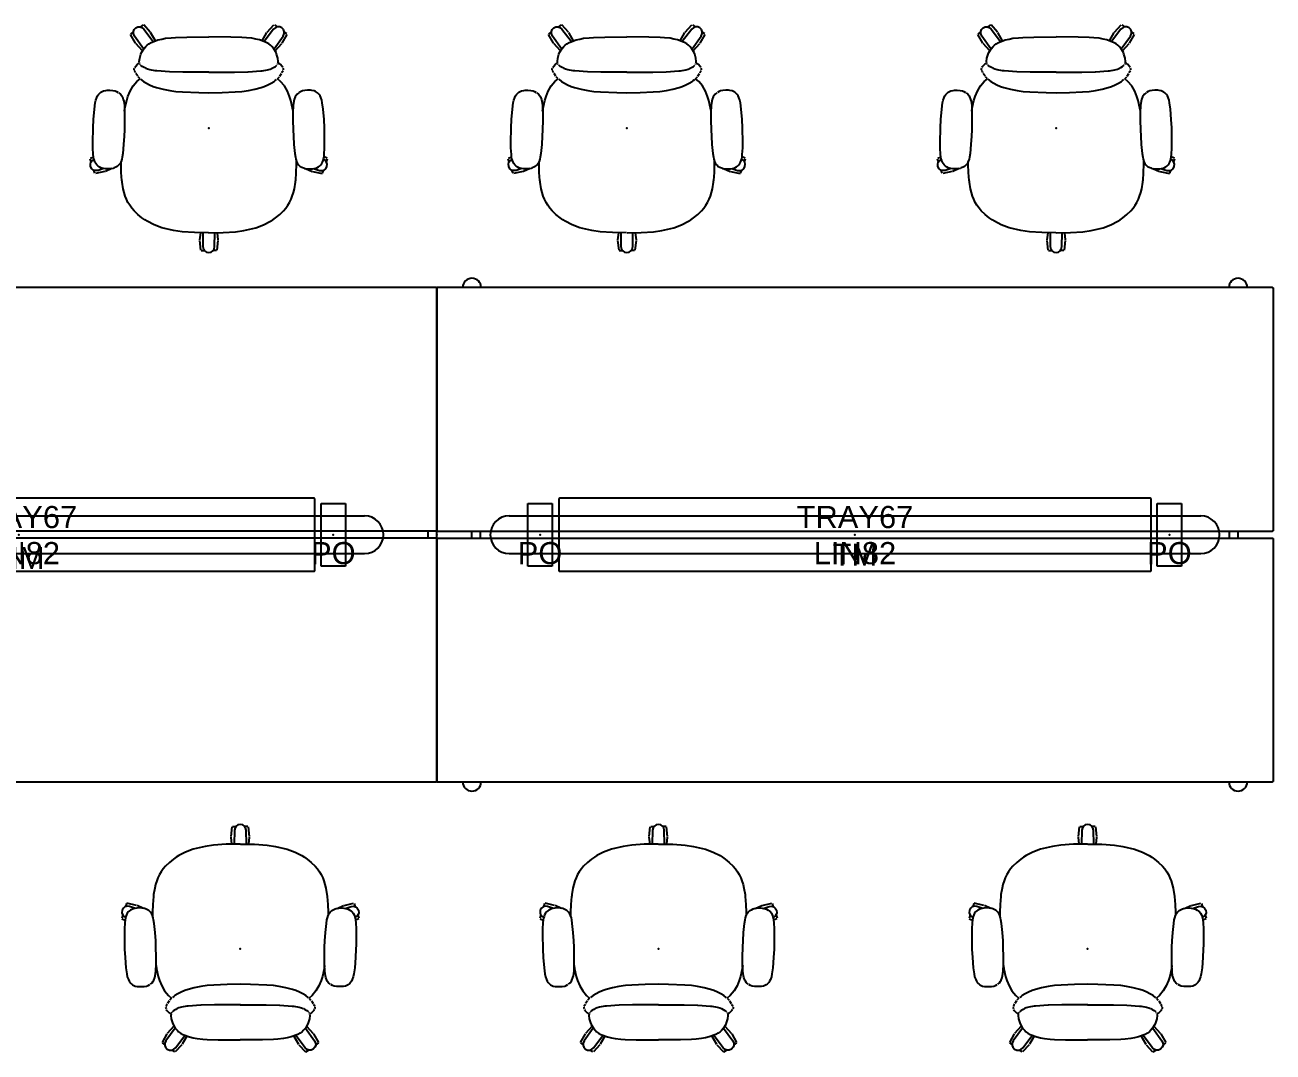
# Model space of a CAD drawing. Header units: inches. Extents: x 0 to 327, y 7 to 302.
# Drawn here: x 163.7 to 304.8, y 7.3 to 123.4 of the extents above; entities that cross this region are included whole.
import ezdxf
from ezdxf.enums import TextEntityAlignment as Align

# ---------------------------------------------------------------- set-up
doc = ezdxf.new("R2010")
doc.units = ezdxf.units.IN
doc.header["$MEASUREMENT"] = 0
for name, color, linetype in [('A-FURN-P-SEAT', 2, 'Continuous'), ('A-FURN-P-SEAT-PROD_NO-T', 2, 'Continuous'), ('AFUFU-2D-TB', 2, 'Continuous'), ('AFUFU-2D-TB-TX', 2, 'Continuous'), ('AFUFU-2D-TR', 7, 'Continuous'), ('AFUFU-2D-TR-TX', 7, 'Continuous'), ('AFUSL-2D', 4, 'Continuous'), ('AFUSL-2D-TX', 4, 'Continuous')]:
    doc.layers.add(name, color=color, linetype=linetype)
doc.styles.get("Standard").update_dxf_attribs({"font": 'arial.ttf'})

# ---------------------------------------------------------------- blocks, each defined once
blk = doc.blocks.new('P_MLINSYTMM')
at = {"layer": 'AFUFU-2D-TB'}
for p, q in [((0.04, 27.95), (0, 27.91)), ((0, 27.91), (0, -27.91)), ((94.45, 27.95), (0.04, 27.95)), ((94.49, 27.91), (94.45, 27.95)), ((94.49, -27.91), (94.49, 27.91)), ((94.49, 0.39), (0, 0.39)), ((0.98, -0.39), (0.98, 0.39)), ((93.5, -0.39), (93.5, 0.39)), ((94.49, -0.39), (0, -0.39)), ((0, -27.91), (0.04, -27.95)), ((0.04, -27.95), (94.45, -27.95)), ((94.45, -27.95), (94.49, -27.91))]:
    blk.add_line(p, q, dxfattribs=at)
for p in [(0, 0), (47.24, 0), (94.49, 0)]:
    blk.add_point(p, dxfattribs=at)
at = {"layer": 'AFUFU-2D-TB-TX', "flags": 1}
for tag in ['CAPPN', 'CAPMG', 'CAPMC', 'CAPQT', 'CAPDH', 'CAPGC']:
    blk.add_attdef(tag, (0, 0), '', height=0.001, dxfattribs=at)
at = {"layer": 'AFUFU-2D-TB-TX'}
blk.add_attdef('CAPTG', text='', height=2.5, dxfattribs=at).set_placement((47.24, -1.39), align=Align.TOP_CENTER)
blk = doc.blocks.new('P_MLINSYTTM')
at = {"layer": 'AFUFU-2D-TB'}
for p, q in [((-47.2, 27.95), (-47.24, 27.91)), ((-47.24, 27.91), (-47.24, 0.43)), ((47.2, 27.95), (-47.2, 27.95)), ((47.2, 27.95), (47.24, 27.91)), ((47.24, 27.91), (47.24, 0.43)), ((-47.24, 0.43), (-47.2, 0.39)), ((-47.2, 0.39), (47.2, 0.39)), ((-43.31, -0.39), (-43.31, 0.39)), ((-42.32, -0.39), (-42.32, 0.39)), ((42.32, -0.39), (42.32, 0.39)), ((43.31, -0.39), (43.31, 0.39)), ((47.24, 0.43), (47.2, 0.39)), ((-47.2, -0.39), (-47.24, -0.43)), ((-47.24, -0.43), (-47.24, -27.91)), ((-47.2, -0.39), (47.2, -0.39)), ((47.2, -0.39), (47.24, -0.43)), ((47.24, -0.43), (47.24, -27.91)), ((-47.24, -27.91), (-47.2, -27.95)), ((-47.2, -27.95), (47.2, -27.95)), ((47.24, -27.91), (47.2, -27.95))]:
    blk.add_line(p, q, dxfattribs=at)
for centre, start, end in [((-43.29, 27.95), 0, 180), ((43.29, 27.95), 0, 180), ((-43.29, -27.95), 180, 0), ((43.29, -27.95), 180, 0)]:
    blk.add_arc(centre, 1.04, start, end, dxfattribs=at)
blk.add_point((0, 0), dxfattribs=at)
at = {"layer": 'AFUFU-2D-TB-TX', "flags": 1}
for tag in ['CAPPN', 'CAPMG', 'CAPMC', 'CAPQT', 'CAPDH', 'CAPGC']:
    blk.add_attdef(tag, (0, 0), '', height=0.001, dxfattribs=at)
at = {"layer": 'AFUFU-2D-TB-TX'}
blk.add_attdef('CAPTG', text='', height=2.5, dxfattribs=at).set_placement((0, -1), align=Align.TOP_CENTER)
blk = doc.blocks.new('P_MLINSYTTR67')
at = {"layer": 'AFUFU-2D-TR'}
for p, q in [((-33.46, 4.02), (-33.46, -4.02)), ((33.35, 4.13), (-33.35, 4.13)), ((33.46, -4.02), (33.46, 4.02)), ((-33.35, -4.13), (33.35, -4.13))]:
    blk.add_line(p, q, dxfattribs=at)
for centre, start, end in [((-33.35, 4.02), 90, 180), ((33.35, 4.02), 0, 90), ((-33.35, -4.02), 180, 270), ((33.35, -4.02), 270, 0)]:
    blk.add_arc(centre, 0.118, start, end, dxfattribs=at)
blk.add_point((0, 0), dxfattribs=at)
at = {"layer": 'AFUFU-2D-TR-TX'}
blk.add_attdef('CAPTG', text='', height=2.5, dxfattribs=at).set_placement((0, 0), align=Align.BOTTOM_CENTER)
at = {"layer": 'AFUFU-2D-TR-TX', "flags": 1}
for tag in ['CAPPN', 'CAPMG', 'CAPMC', 'CAPQT', 'CAPDH', 'CAPGC']:
    blk.add_attdef(tag, (0, 0), '', height=0.001, dxfattribs=at)
blk = doc.blocks.new('P_MLINSYPO')
at = {"layer": 'AFUSL-2D'}
for p, q in [((-1.38, 3.54), (1.38, 3.54)), ((-1.38, -3.54), (-1.38, 3.54)), ((1.38, 3.54), (1.38, -3.54)), ((1.38, -3.54), (-1.38, -3.54))]:
    blk.add_line(p, q, dxfattribs=at)
blk.add_point((0, 0), dxfattribs=at)
at = {"layer": 'AFUSL-2D-TX', "flags": 1}
for tag in ['CAPPN', 'CAPMG', 'CAPMC', 'CAPQT', 'CAPDH', 'CAPGC']:
    blk.add_attdef(tag, (0, 0), '', height=0.001, dxfattribs=at)
at = {"layer": 'AFUSL-2D-TX'}
blk.add_attdef('CAPTG', text='', height=2.5, dxfattribs=at).set_placement((0, -0.83), align=Align.TOP_CENTER)
blk = doc.blocks.new('P_MLINSYML82')
at = {"layer": 'AFUSL-2D'}
for p, q in [((-39.07, 2.14), (39.07, 2.14)), ((-39.07, -2.14), (39.07, -2.14))]:
    blk.add_line(p, q, dxfattribs=at)
for centre, start, end in [((-39.07, 0), 90, 270), ((39.07, 0), 270, 90)]:
    blk.add_arc(centre, 2.14, start, end, dxfattribs=at)
blk.add_point((0, 0), dxfattribs=at)
at = {"layer": 'AFUSL-2D-TX', "flags": 1}
for tag in ['CAPPN', 'CAPMG', 'CAPMC', 'CAPQT', 'CAPDH', 'CAPGC']:
    blk.add_attdef(tag, (0, 0), '', height=0.001, dxfattribs=at)
at = {"layer": 'AFUSL-2D-TX'}
blk.add_attdef('CAPTG', text='', height=2.5, dxfattribs=at).set_placement((0, -0.83), align=Align.TOP_CENTER)
blk = doc.blocks.new('P_NU3GN524PWF')
at = {"layer": 'A-FURN-P-SEAT'}
for p, q in [((-3.17, 12.77), (-3.49, 12.65)), ((-2.86, 12.83), (-3.17, 12.77)), ((-2.16, 12.93), (-2.86, 12.83)), ((-1, 13.02), (-2.16, 12.93)), ((-0.06, 13.07), (-1, 13.02)), ((0.44, 13.08), (-0.06, 13.07)), ((1.11, 13.09), (0.44, 13.08)), ((1.48, 13.09), (1.11, 13.09)), ((2.21, 13.09), (1.48, 13.09)), ((2.95, 13.05), (2.21, 13.09)), ((3.21, 13.02), (2.95, 13.05)), ((3.46, 12.98), (3.21, 13.02)), ((3.38, 13.38), (3.22, 13.02)), ((3.8, 13.29), (3.44, 13.4)), ((3.63, 12.93), (3.46, 12.98)), ((3.66, 13.19), (3.52, 12.96)), ((3.83, 12.86), (3.63, 12.93)), ((3.85, 13.32), (3.66, 13.19)), ((4, 12.77), (3.83, 12.86)), ((4.07, 13.38), (3.85, 13.32)), ((4.15, 12.66), (4, 12.77)), ((4.34, 13.35), (4.07, 13.38)), ((4.58, 13.21), (4.34, 13.35)), ((4.72, 13.03), (4.58, 13.21)), ((4.79, 12.8), (4.72, 13.03)), ((5.09, 12.86), (4.74, 12.98)), ((4.76, 12.52), (4.79, 12.8)), ((4.9, 11.73), (5.13, 12.81)), ((-4.27, 11.65), (-4.29, 11.5)), ((-4.29, 11.5), (-4.29, 11.17)), ((-4.22, 11.89), (-4.27, 11.65)), ((-4.17, 12.04), (-4.22, 11.89)), ((-4.09, 12.19), (-4.17, 12.04)), ((-4.02, 12.27), (-4.09, 12.19)), ((-3.95, 12.36), (-4.02, 12.27)), ((-3.81, 12.47), (-3.95, 12.36)), ((-3.67, 12.57), (-3.81, 12.47)), ((-3.49, 12.65), (-3.67, 12.57)), ((4.28, 12.51), (4.15, 12.66)), ((4.37, 12.39), (4.28, 12.51)), ((4.47, 12.2), (4.37, 12.39)), ((4.55, 11.93), (4.47, 12.2)), ((4.58, 11.71), (4.55, 11.93)), ((4.56, 11.85), (4.76, 12.52)), ((4.56, 10.94), (4.88, 11.67)), ((4.6, 11.5), (4.58, 11.71)), ((4.6, 11.22), (4.6, 11.5)), ((-4.29, 11.17), (-4.27, 10.86)), ((-4.27, 10.86), (-4.22, 10.59)), ((-4.22, 10.59), (-4.15, 10.42)), ((-4.15, 10.42), (-4.06, 10.23)), ((-4.01, 10.16), (-3.86, 9.97)), ((-3.86, 9.97), (-3.67, 9.83)), ((3.5, 9.84), (3.74, 9.92)), ((3.75, 9.92), (3.98, 10.03)), ((4.11, 9.92), (3.76, 9.92)), ((3.97, 9.92), (4, 10.05)), ((3.98, 10.03), (4.14, 10.15)), ((5.01, 9.89), (4.11, 9.92)), ((4.14, 10.15), (4.22, 10.23)), ((4.22, 10.23), (4.31, 10.34)), ((4.31, 10.34), (4.41, 10.5)), ((4.41, 10.5), (4.49, 10.71)), ((4.49, 10.71), (4.53, 10.82)), ((4.53, 10.82), (4.59, 11.08)), ((4.59, 11.08), (4.6, 11.22)), ((5.89, 9.82), (5.01, 9.89)), ((-10.93, 8.52), (-11.15, 8.44)), ((-10.7, 8.51), (-10.93, 8.52)), ((-10.66, 8.82), (-10.88, 8.52)), ((-10.43, 8.4), (-10.7, 8.51)), ((-9.64, 8.29), (-10.6, 8.84)), ((-4.78, 8.55), (-5.29, 8.12)), ((-4.2, 8.88), (-4.78, 8.55)), ((-3.61, 9.13), (-4.2, 8.88)), ((-3.67, 9.83), (-3.55, 9.77)), ((-3.14, 9.28), (-3.61, 9.13)), ((-3.55, 9.77), (-3.26, 9.66)), ((-3.26, 9.66), (-3.08, 9.61)), ((-2.29, 9.47), (-3.14, 9.28)), ((-3.08, 9.61), (-2.56, 9.54)), ((-2.56, 9.54), (-1.73, 9.51)), ((-1.92, 9.52), (-2.29, 9.47)), ((-1.73, 9.51), (-0.92, 9.51)), ((-0.92, 9.51), (0.17, 9.53)), ((0.17, 9.53), (0.9, 9.56)), ((0.9, 9.56), (1.82, 9.62)), ((1.82, 9.62), (2.85, 9.73)), ((2.85, 9.73), (3.25, 9.79)), ((3.25, 9.79), (3.5, 9.84)), ((5.99, 9.8), (5.89, 9.82)), ((6.11, 9.79), (5.99, 9.8)), ((6.83, 9.67), (6.11, 9.79)), ((7.25, 9.57), (6.83, 9.67)), ((7.66, 9.44), (7.25, 9.57)), ((8.02, 9.31), (7.66, 9.44)), ((8.38, 9.13), (8.02, 9.31)), ((8.7, 8.94), (8.38, 9.13)), ((9.02, 8.71), (8.7, 8.94)), ((9.33, 8.45), (9.02, 8.71)), ((-11.68, 7.41), (-11.46, 7.71)), ((-10.86, 6.61), (-11.68, 7.35)), ((-11.47, 8.01), (-11.48, 7.78)), ((-11.48, 7.78), (-11.41, 7.56)), ((-11.36, 8.25), (-11.47, 8.01)), ((-11.41, 7.56), (-11.21, 7.33)), ((-11.15, 8.44), (-11.36, 8.25)), ((-11.21, 7.33), (-9.8, 6.27)), ((-8.97, 7.37), (-10.43, 8.4)), ((-8.76, 7.5), (-9.59, 8.25)), ((-9.26, 7.11), (-9.39, 6.98)), ((-9, 7.35), (-9.26, 7.11)), ((-8.58, 7.6), (-9, 7.35)), ((-8.38, 7.67), (-8.58, 7.6)), ((-7.92, 7.81), (-8.38, 7.67)), ((-7.56, 7.85), (-7.92, 7.81)), ((-7.41, 7.83), (-7.56, 7.85)), ((-7.32, 7.94), (-7.39, 7.82)), ((-7.24, 8.05), (-7.32, 7.94)), ((-7.21, 7.75), (-7.3, 7.8)), ((-7, 8.3), (-7.24, 8.05)), ((-6.99, 7.52), (-7.15, 7.7)), ((-6.87, 8.37), (-7, 8.3)), ((-6.86, 7.3), (-6.99, 7.52)), ((-6.78, 7.13), (-6.86, 7.3)), ((-6.7, 8.43), (-6.81, 8.39)), ((-6.7, 6.93), (-6.77, 7.12)), ((-6.6, 8.44), (-6.7, 8.43)), ((-6.4, 8.33), (-6.54, 8.42)), ((-6.27, 8.27), (-6.4, 8.33)), ((-5.9, 8.03), (-6.2, 8.23)), ((-5.6, 7.77), (-5.83, 7.98)), ((-5.29, 8.12), (-5.6, 7.77)), ((-5.39, 7.51), (-5.52, 7.67)), ((-5.3, 7.39), (-5.39, 7.51)), ((-5.09, 7.05), (-5.3, 7.39)), ((9.76, 8.01), (9.33, 8.45)), ((10.13, 7.55), (9.76, 8.01)), ((10.34, 7.24), (10.13, 7.55)), ((10.52, 6.96), (10.34, 7.24)), ((-9.88, 6.04), (-10.81, 6.57)), ((-9.98, 5.74), (-10.09, 5.31)), ((-9.75, 6.39), (-9.98, 5.74)), ((-9.69, 6.5), (-9.75, 6.39)), ((-9.55, 6.77), (-9.69, 6.5)), ((-9.39, 6.98), (-9.55, 6.77)), ((-6.61, 6.65), (-6.7, 6.93)), ((-6.5, 6.05), (-6.61, 6.65)), ((-6.49, 5.88), (-6.5, 6.05)), ((-6.39, 4.45), (-6.49, 5.88)), ((-4.9, 6.68), (-5.09, 7.05)), ((-4.73, 6.26), (-4.9, 6.68)), ((-4.61, 5.9), (-4.73, 6.26)), ((-4.42, 5.2), (-4.61, 5.9)), ((10.91, 6.19), (10.52, 6.96)), ((11.25, 5.31), (10.91, 6.19)), ((-10.23, 4.25), (-10.27, 3.75)), ((-10.17, 4.88), (-10.23, 4.25)), ((-10.09, 5.31), (-10.17, 4.88)), ((-6.33, 2.92), (-6.38, 4.43)), ((-4.27, 4.47), (-4.42, 5.2)), ((-4.17, 3.73), (-4.27, 4.47)), ((11.57, 3.97), (11.25, 5.31)), ((-10.27, 3.75), (-10.31, 2.5)), ((-6.33, -0.01), (-6.33, 2.92)), ((-4.11, 2.99), (-4.17, 3.73)), ((-4.06, 1.5), (-4.11, 2.99)), ((11.7, 3.02), (11.57, 3.97)), ((11.8, 1.61), (11.7, 3.02)), ((-10.31, 2.5), (-10.32, 0)), ((-4.02, 0), (-4.06, 1.5)), ((11.83, 0.02), (11.8, 1.61)), ((-6.33, 0.01), (-6.33, -2.92)), ((-4.04, -1.14), (-4.02, 0)), ((11.82, 0.95), (12.61, 1.04)), ((13.38, 0.66), (11.82, 0.69)), ((12.67, 1.04), (13.77, 0.92)), ((13.68, 0.59), (13.38, 0.66)), ((13.86, 0.45), (13.68, 0.59)), ((13.81, 0.87), (13.81, 0.5)), ((13.99, 0.26), (13.86, 0.45)), ((14.04, 0), (13.99, 0.26)), ((13.99, -0.27), (14.04, 0)), ((-10.31, -2.5), (-10.32, 0)), ((-4.11, -2.98), (-4.04, -1.14)), ((11.83, -0.02), (11.8, -1.61)), ((11.82, -0.69), (13.38, -0.66)), ((11.82, -0.95), (12.61, -1.04)), ((12.67, -1.04), (13.77, -0.92)), ((13.38, -0.66), (13.66, -0.6)), ((13.66, -0.6), (13.85, -0.47)), ((13.81, -0.87), (13.81, -0.5)), ((13.85, -0.47), (13.99, -0.27)), ((-10.27, -3.75), (-10.31, -2.5)), ((11.8, -1.61), (11.7, -3.02)), ((-10.23, -4.25), (-10.27, -3.75)), ((-6.33, -2.92), (-6.38, -4.43)), ((-4.26, -4.4), (-4.17, -3.74)), ((-4.17, -3.74), (-4.11, -2.98)), ((11.57, -3.97), (11.25, -5.31)), ((11.7, -3.02), (11.57, -3.97)), ((-10.17, -4.88), (-10.23, -4.25)), ((-10.09, -5.31), (-10.17, -4.88)), ((-9.98, -5.74), (-10.09, -5.31)), ((-6.39, -4.45), (-6.49, -5.88)), ((-4.61, -5.9), (-4.42, -5.16)), ((-4.42, -5.16), (-4.26, -4.4)), ((11.25, -5.31), (10.91, -6.19)), ((-10.86, -6.61), (-11.68, -7.35)), ((-11.21, -7.33), (-9.8, -6.27)), ((-9.88, -6.04), (-10.81, -6.57)), ((-9.75, -6.39), (-9.98, -5.74)), ((-9.69, -6.5), (-9.75, -6.39)), ((-9.55, -6.77), (-9.69, -6.5)), ((-9.39, -6.98), (-9.55, -6.77)), ((-9.26, -7.11), (-9.39, -6.98)), ((-6.7, -6.93), (-6.77, -7.12)), ((-6.61, -6.65), (-6.7, -6.93)), ((-6.5, -6.05), (-6.61, -6.65)), ((-6.49, -5.88), (-6.5, -6.05)), ((-5.3, -7.39), (-5.09, -7.05)), ((-5.09, -7.05), (-4.9, -6.69)), ((-4.9, -6.69), (-4.73, -6.28)), ((-4.73, -6.28), (-4.61, -5.9)), ((10.52, -6.96), (10.34, -7.24)), ((10.91, -6.19), (10.52, -6.96)), ((-11.68, -7.41), (-11.46, -7.71)), ((-11.48, -7.78), (-11.41, -7.56)), ((-11.47, -8.01), (-11.48, -7.78)), ((-11.36, -8.25), (-11.47, -8.01)), ((-11.41, -7.56), (-11.21, -7.33)), ((-11.15, -8.44), (-11.36, -8.25)), ((-10.93, -8.52), (-11.15, -8.44)), ((-10.43, -8.4), (-10.7, -8.51)), ((-9.64, -8.29), (-10.6, -8.84)), ((-8.97, -7.37), (-10.43, -8.4)), ((-8.76, -7.5), (-9.59, -8.25)), ((-9, -7.35), (-9.26, -7.11)), ((-8.58, -7.6), (-9, -7.35)), ((-8.38, -7.67), (-8.58, -7.6)), ((-7.92, -7.81), (-8.38, -7.67)), ((-7.56, -7.85), (-7.92, -7.81)), ((-7.41, -7.83), (-7.56, -7.85)), ((-7.32, -7.94), (-7.39, -7.82)), ((-7.24, -8.05), (-7.32, -7.94)), ((-7.21, -7.75), (-7.3, -7.8)), ((-7, -8.3), (-7.24, -8.05)), ((-6.99, -7.52), (-7.15, -7.7)), ((-6.87, -8.37), (-7, -8.3)), ((-6.86, -7.3), (-6.99, -7.52)), ((-6.78, -7.13), (-6.86, -7.3)), ((-6.7, -8.43), (-6.81, -8.39)), ((-6.6, -8.44), (-6.7, -8.43)), ((-6.4, -8.33), (-6.54, -8.42)), ((-6.27, -8.27), (-6.4, -8.33)), ((-5.9, -8.03), (-6.2, -8.23)), ((-5.6, -7.77), (-5.83, -7.98)), ((-5.29, -8.12), (-5.6, -7.77)), ((-5.55, -7.7), (-5.3, -7.39)), ((-4.78, -8.55), (-5.29, -8.12)), ((9.33, -8.45), (9.02, -8.71)), ((9.76, -8.01), (9.33, -8.45)), ((10.13, -7.55), (9.76, -8.01)), ((10.34, -7.24), (10.13, -7.55)), ((-10.7, -8.51), (-10.93, -8.52)), ((-10.66, -8.82), (-10.88, -8.52)), ((-4.2, -8.88), (-4.78, -8.55)), ((-3.61, -9.13), (-4.2, -8.88)), ((-3.86, -9.97), (-3.67, -9.83)), ((-3.67, -9.83), (-3.55, -9.77)), ((-3.14, -9.28), (-3.61, -9.13)), ((-3.55, -9.77), (-3.26, -9.66)), ((-3.26, -9.66), (-3.08, -9.61)), ((-2.29, -9.47), (-3.14, -9.28)), ((-3.08, -9.61), (-2.56, -9.54)), ((-2.56, -9.54), (-1.73, -9.51)), ((-1.92, -9.52), (-2.29, -9.47)), ((-1.73, -9.51), (-0.92, -9.51)), ((-0.92, -9.51), (0.17, -9.53)), ((0.17, -9.53), (0.9, -9.56)), ((0.9, -9.56), (1.82, -9.62)), ((1.82, -9.62), (2.85, -9.73)), ((2.85, -9.73), (3.25, -9.79)), ((3.25, -9.79), (3.5, -9.84)), ((3.5, -9.84), (3.74, -9.92)), ((5.89, -9.82), (5.01, -9.89)), ((5.99, -9.8), (5.89, -9.82)), ((6.11, -9.79), (5.99, -9.8)), ((6.83, -9.67), (6.11, -9.79)), ((7.25, -9.57), (6.83, -9.67)), ((7.66, -9.44), (7.25, -9.57)), ((8.02, -9.31), (7.66, -9.44)), ((8.38, -9.13), (8.02, -9.31)), ((8.7, -8.94), (8.38, -9.13)), ((9.02, -8.71), (8.7, -8.94)), ((-4.29, -11.17), (-4.27, -10.86)), ((-4.29, -11.5), (-4.29, -11.17)), ((-4.27, -10.86), (-4.22, -10.59)), ((-4.22, -10.59), (-4.15, -10.42)), ((-4.15, -10.42), (-4.06, -10.23)), ((-4.01, -10.16), (-3.86, -9.97)), ((3.75, -9.92), (3.98, -10.03)), ((4.11, -9.92), (3.76, -9.92)), ((3.97, -9.92), (4, -10.05)), ((3.98, -10.03), (4.14, -10.15)), ((5.01, -9.89), (4.11, -9.92)), ((4.14, -10.15), (4.22, -10.23)), ((4.22, -10.23), (4.31, -10.34)), ((4.31, -10.34), (4.41, -10.5)), ((4.41, -10.5), (4.49, -10.71)), ((4.49, -10.71), (4.53, -10.82)), ((4.53, -10.82), (4.59, -11.08)), ((4.56, -10.94), (4.88, -11.67)), ((4.59, -11.08), (4.6, -11.22)), ((4.6, -11.22), (4.6, -11.5)), ((-4.27, -11.65), (-4.29, -11.5)), ((-4.22, -11.89), (-4.27, -11.65)), ((-4.17, -12.04), (-4.22, -11.89)), ((-4.09, -12.19), (-4.17, -12.04)), ((-4.02, -12.27), (-4.09, -12.19)), ((-3.95, -12.36), (-4.02, -12.27)), ((-3.81, -12.47), (-3.95, -12.36)), ((-3.67, -12.57), (-3.81, -12.47)), ((-3.49, -12.65), (-3.67, -12.57)), ((-3.17, -12.77), (-3.49, -12.65)), ((4.15, -12.66), (4, -12.77)), ((4.28, -12.51), (4.15, -12.66)), ((4.37, -12.39), (4.28, -12.51)), ((4.47, -12.2), (4.37, -12.39)), ((4.55, -11.93), (4.47, -12.2)), ((4.58, -11.71), (4.55, -11.93)), ((4.56, -11.85), (4.76, -12.52)), ((4.6, -11.5), (4.58, -11.71)), ((4.76, -12.52), (4.79, -12.8)), ((4.9, -11.73), (5.13, -12.81)), ((-2.86, -12.83), (-3.17, -12.77)), ((-2.16, -12.93), (-2.86, -12.83)), ((-1, -13.02), (-2.16, -12.93)), ((-0.06, -13.07), (-1, -13.02)), ((0.44, -13.08), (-0.06, -13.07)), ((1.11, -13.09), (0.44, -13.08)), ((1.48, -13.09), (1.11, -13.09)), ((2.21, -13.09), (1.48, -13.09)), ((2.95, -13.05), (2.21, -13.09)), ((3.21, -13.02), (2.95, -13.05)), ((3.46, -12.98), (3.21, -13.02)), ((3.38, -13.38), (3.22, -13.02)), ((3.8, -13.29), (3.44, -13.4)), ((3.63, -12.93), (3.46, -12.98)), ((3.66, -13.19), (3.52, -12.96)), ((3.83, -12.86), (3.63, -12.93)), ((3.85, -13.32), (3.66, -13.19)), ((4, -12.77), (3.83, -12.86)), ((4.07, -13.38), (3.85, -13.32)), ((4.34, -13.35), (4.07, -13.38)), ((4.58, -13.21), (4.34, -13.35)), ((4.72, -13.03), (4.58, -13.21)), ((4.79, -12.8), (4.72, -13.03)), ((5.09, -12.86), (4.74, -12.98))]:
    blk.add_line(p, q, dxfattribs=at)
blk.add_point((0, 0), dxfattribs=at)
at = {"layer": 'A-FURN-P-SEAT-PROD_NO-T'}
blk.add_attdef('CAPTG', (-5, 4), '', height=2.5, dxfattribs=at)
at = {"layer": 'A-FURN-P-SEAT-PROD_NO-T', "flags": 1}
for tag in ['CAPPN', 'CAPMG', 'CAPMC', 'CAPQT', 'CAPDH', 'CAPGC']:
    blk.add_attdef(tag, (0, 0), '', height=0.001, dxfattribs=at)

msp = doc.modelspace()

# ---------------------------------------------------------------- block references
for p, rotation in [((184.49, 111.72), 270), ((231.73, 111.72), 270), ((280.24, 111.72), 270), ((188.05, 18.97), 90), ((235.3, 18.97), 90), ((283.8, 18.97), 90)]:
    msp.add_blockref('P_NU3GN524PWF', p, dxfattribs=dict(rotation=rotation))
for name, p, values in [('P_MLINSYTTM', (257.51, 65.77), {'CAPTG': 'TM'}), ('P_MLINSYTMM', (115.78, 65.77), {'CAPTG': 'MM'}), ('P_MLINSYTTR67', (163.02, 65.77), {'CAPTG': 'TRAY67'}), ('P_MLINSYPO', (198.56, 65.77), {'CAPTG': 'PO'}), ('P_MLINSYPO', (221.92, 65.77), {'CAPTG': 'PO'}), ('P_MLINSYTTR67', (257.51, 65.77), {'CAPTG': 'TRAY67'}), ('P_MLINSYPO', (293.04, 65.77), {'CAPTG': 'PO'}), ('P_MLINSYML82', (163.02, 65.77), {'CAPTG': 'LIN82'}), ('P_MLINSYML82', (257.51, 65.77), {'CAPTG': 'LIN82'})]:
    msp.add_blockref(name, p).add_auto_attribs(values)

doc.saveas('drawing.dxf')
